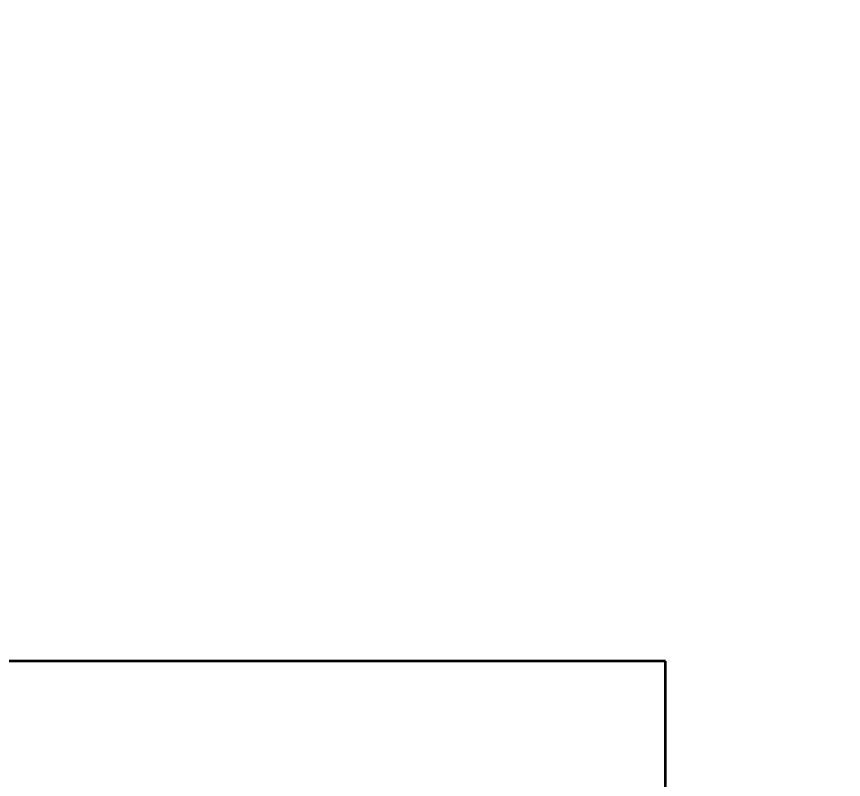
# Model space of a CAD drawing. Header units: millimetres. Extents: x -22443 to 8019, y 3751 to 17584.
# Drawn here: x -19210 to -18104, y 10758 to 11779 of the extents above; entities that cross this region are included whole.
import ezdxf

# ---------------------------------------------------------------- set-up
doc = ezdxf.new("R2010")
doc.units = ezdxf.units.MM
for name, color, linetype, lineweight in [('A-ANNO-DIMS', 211, 'Continuous', 9), ('A-ANNO-DIMS-50', 211, 'Continuous', 9), ('A-WALL', 113, 'Continuous', 18)]:
    doc.layers.add(name, color=color, linetype=linetype, lineweight=lineweight)
doc.styles.add('Arial', font='arial.ttf', dxfattribs={"height": 125})
doc.dimstyles.new('Diagonal_-_2_5mm_Arial', dxfattribs={"dimscale": 304.8, "dimtxt": 127.532425, "dimasz": 0.492126, "dimexe": 0.393701, "dimexo": 0.246063, "dimgap": 0.287073, "dimtad": 1, "dimdec": 0, "dimzin": 0, "dimdsep": 46, "dimtxsty": 'Arial', "dimblk1": 'OBLIQUE', "dimblk2": 'OBLIQUE', "dimsah": 1, "dimcen": 0.09, "dimdle": 0.393701, "dimazin": 0, "dimtfac": 1, "dimtdec": 4, "dimtix": 1, "dimtmove": 0, "dimatfit": 3, "dimfxl": 1, "dimtvp": 1, "dimtolj": 1, "dimtzin": 0, "dimarcsym": 2})

# ---------------------------------------------------------------- blocks, each defined once
blk = doc.blocks.new('DIMBLOCK4-Level 1')
at = {"layer": 'A-ANNO-DIMS-50'}
for p, q in [((-22191.5, 15666.5), (-22191.5, 7546.5)), ((-22191.5, 15546.5), (-22311.5, 15546.5)), ((-22191.5, 15546.5), (-11329.6, 15546.5)), ((-22191.5, 7666.5), (-22311.5, 7666.5)), ((-22191.5, 7666.5), (-20582.6, 7666.5))]:
    blk.add_line(p, q, dxfattribs=at)
at = {"layer": 'A-ANNO-DIMS-50', "lineweight": 35}
for p, q in [((-22191.5, 15546.5), (-22266.5, 15621.5)), ((-22191.5, 15546.5), (-22116.5, 15471.5)), ((-22191.5, 7666.5), (-22266.5, 7741.5)), ((-22191.5, 7666.5), (-22116.5, 7591.5))]:
    blk.add_line(p, q, dxfattribs=at)
at = {"layer": 'A-ANNO-DIMS-50', "color": 0, "insert": (-22441.3, 11414.2), "char_height": 125, "width": 461.471, "attachment_point": 1, "rotation": 90, "line_spacing_factor": 0.941778, "style": 'Arial'}
blk.add_mtext('7880', dxfattribs=at)
blk = doc.blocks.new('_Oblique')
at = {"color": 0, "linetype": 'ByBlock', "lineweight": -2}
blk.add_line((-0.5, -0.5), (0.5, 0.5), dxfattribs=at)

msp = doc.modelspace()

# ---------------------------------------------------------------- linework, layer by layer
at = {"layer": 'A-WALL', "lineweight": 35}
for p, q in [((-18341.8, 10916.1), (-20507.6, 10916.1)), ((-18341.8, 7666.5), (-18341.8, 10916.1))]:
    msp.add_line(p, q, dxfattribs=at)

# ---------------------------------------------------------------- dimensions: what is measured, and where the dimension line sits
at = {"layer": 'A-ANNO-DIMS'}
dim = msp.add_linear_dim(base=(-22191.5, 7666.5), p1=(-11254.6, 15546.5), p2=(-20507.6, 7666.5), angle=90, dimstyle='Diagonal_-_2_5mm_Arial', override={"dimpost": '<>', "dimfxl": 12153.760552}, dxfattribs=at)
dim.commit()
dim.dimension.update_dxf_attribs({"geometry": 'DIMBLOCK4-Level 1', "text_midpoint": (-22342.8, 11606.5)})

doc.saveas('drawing.dxf')
